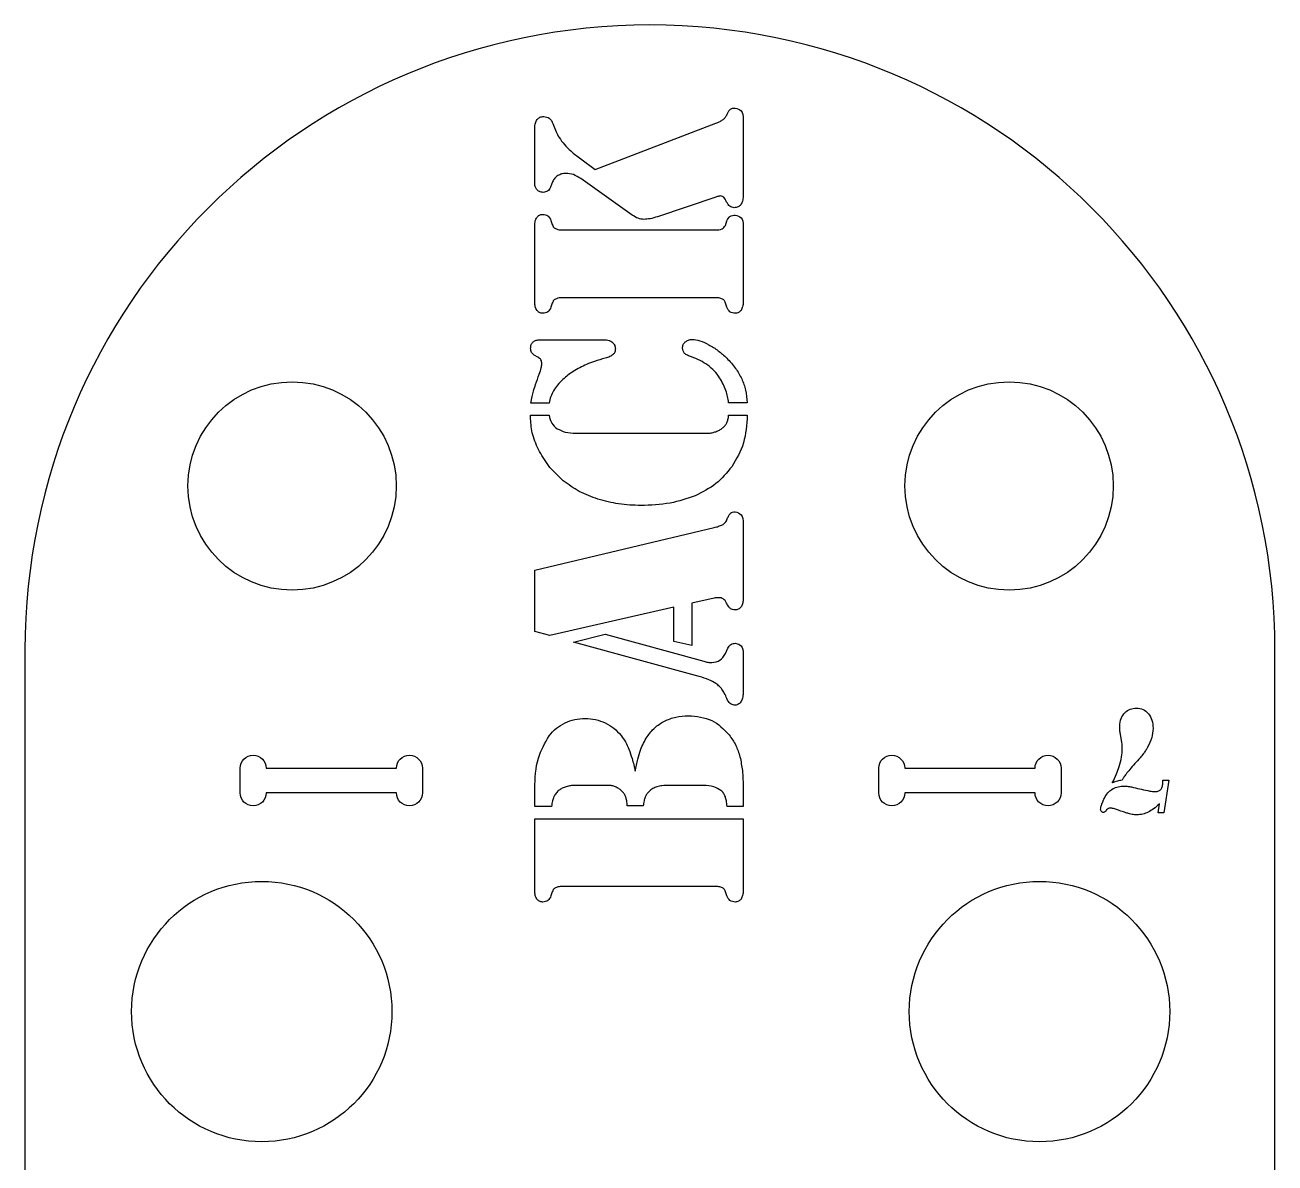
# Model space of a CAD drawing. Header units: inches. Extents: x -96 to 0, y -48 to 0.
# Drawn here: x -29.08 to -23.08, y -19.43 to -13.97 of the extents above; entities that cross this region are included whole.
import ezdxf

# ---------------------------------------------------------------- set-up
doc = ezdxf.new("R2010")
doc.units = ezdxf.units.IN
doc.layers.get('0').update_dxf_attribs({"linetype": 'CONTINUOUS'})

msp = doc.modelspace()

# ---------------------------------------------------------------- linework, layer by layer
for p, q in [((-26.5418, -14.4403), (-26.5264, -14.4791)), ((-26.3389, -14.66), (-25.7601, -14.4388)), ((-25.629, -14.4205), (-25.629, -14.789)), ((-26.629, -14.7216), (-26.629, -14.4608)), ((-26.4085, -14.6095), (-26.3389, -14.66)), ((-26.5433, -14.7194), (-26.5543, -14.7457)), ((-26.1616, -14.8791), (-26.4085, -14.704)), ((-25.7601, -14.7934), (-26.04, -14.8871)), ((-26.629, -15.2959), (-26.629, -14.9311)), ((-25.714, -14.9296), (-25.7067, -14.9069)), ((-25.629, -14.9311), (-25.629, -15.2959)), ((-26.4957, -14.9509), (-25.7623, -14.9509)), ((-25.7623, -15.2761), (-26.4957, -15.2761)), ((-26.6026, -15.4776), (-26.2979, -15.4776)), ((-26.6136, -15.5611), (-26.6312, -15.5516)), ((-26.5594, -15.7824), (-26.648, -15.7824)), ((-25.6092, -15.7802), (-25.6986, -15.7802)), ((-26.6495, -15.8571), (-26.6488, -15.8403)), ((-26.6488, -15.8403), (-26.5601, -15.8403)), ((-25.6986, -15.8403), (-25.6092, -15.8403)), ((-26.4319, -15.926), (-25.7953, -15.926)), ((-26.629, -16.5831), (-25.7682, -16.3794)), ((-25.629, -16.3604), (-25.629, -16.726)), ((-26.629, -16.8783), (-26.629, -16.5831)), ((-25.7682, -16.7179), (-25.8744, -16.7413)), ((-25.9616, -16.7619), (-26.5572, -16.8967)), ((-25.9616, -16.926), (-25.9616, -16.7619)), ((-25.8744, -16.7413), (-25.8744, -16.9457)), ((-26.5572, -16.8967), (-26.629, -16.8783)), ((-26.4429, -16.9289), (-26.2913, -16.8915)), ((-26.2913, -16.8915), (-25.818, -17.0212)), ((-25.8393, -17.0945), (-26.4429, -16.9289)), ((-25.8744, -16.9457), (-25.9616, -16.926)), ((-25.714, -16.9838), (-25.7023, -16.9582)), ((-25.629, -16.9875), (-25.629, -17.1736)), ((-23.8111, -17.4108), (-23.8181, -17.3702)), ((-26.629, -17.7172), (-26.629, -17.6329)), ((-26.27, -17.6168), (-26.4371, -17.6168)), ((-25.8195, -17.6168), (-25.9858, -17.6168)), ((-25.629, -17.63), (-25.629, -17.7172)), ((-23.6144, -17.5999), (-23.6144, -17.5918)), ((-23.6144, -17.5918), (-23.5862, -17.5918)), ((-23.5862, -17.5918), (-23.6093, -17.7478)), ((-26.5484, -17.7172), (-26.629, -17.7172)), ((-26.1088, -17.715), (-26.185, -17.715)), ((-25.629, -17.7172), (-25.7059, -17.7172)), ((-23.884, -17.7347), (-23.8881, -17.7398)), ((-23.6364, -17.7478), (-23.6309, -17.7054)), ((-23.6093, -17.7478), (-23.6364, -17.7478)), ((-26.629, -18.1216), (-26.629, -17.7765)), ((-26.629, -17.7765), (-25.629, -17.7765)), ((-25.629, -17.7765), (-25.629, -18.1216)), ((-25.7623, -18.1018), (-26.4957, -18.1018))]:
    msp.add_line(p, q)
for points in [[(-26.8093, -23.0224), (-26.6912, -23.0224, -1), (-26.6912, -23.1474), (-26.6912, -33.9034, 0.104136), (-25.455, -33.9021), (-25.455, -23.1474, -1), (-25.455, -23.0224), (-25.3369, -23.0224, -1), (-25.3369, -23.1474), (-25.3369, -33.8746, 0.343044), (-23.076, -30.9671), (-23.076, -16.9671, 1), (-29.076, -16.9671), (-29.076, -30.9671, 0.343602), (-26.8093, -33.8761), (-26.8093, -23.1474, -1)], [(-27.1682, -17.5342), (-27.1682, -17.6523, -1), (-27.2932, -17.6523), (-27.9182, -17.6523, -1), (-28.0432, -17.6523), (-28.0432, -17.5342, -1), (-27.9182, -17.5342), (-27.2932, -17.5342, -1)], [(-24.1029, -17.5342), (-24.1029, -17.6523, -1), (-24.2279, -17.6523), (-24.8529, -17.6523, -1), (-24.9779, -17.6523), (-24.9779, -17.5342, -1), (-24.8529, -17.5342), (-24.2279, -17.5342, -1)]]:
    msp.add_lwpolyline(points, format="xyb", close=True)
for centre, radius in [((-27.7939, -16.1796), 0.5), ((-24.3522, -16.1796), 0.5), ((-27.9397, -18.7023), 0.625), ((-24.2064, -18.7023), 0.625)]:
    msp.add_circle(centre, radius)
for points, knots in [([(-25.7246, -14.4205), (-25.7208, -14.417), (-25.713, -14.4099), (-25.7083, -14.4004), (-25.7059, -14.3956)], [0, 0, 0, 0, 0.03898339, 0.0797198, 0.0797198, 0.0797198, 0.0797198]), ([(-25.7059, -14.3956), (-25.7039, -14.3913), (-25.7007, -14.3844), (-25.6965, -14.3781), (-25.6949, -14.3758)], [0, 0, 0, 0, 0.03599293, 0.05754323, 0.05754323, 0.05754323, 0.05754323]), ([(-25.6949, -14.3758), (-25.6911, -14.3728), (-25.6832, -14.3665), (-25.6731, -14.3659), (-25.6678, -14.3655)], [0, 0, 0, 0, 0.03600106, 0.07515826, 0.07515826, 0.07515826, 0.07515826]), ([(-25.6678, -14.3655), (-25.6566, -14.3688), (-25.6305, -14.3765), (-25.6295, -14.4045), (-25.629, -14.4205)], [0, 0, 0, 0, 0.0817829, 0.1893181, 0.1893181, 0.1893181, 0.1893181]), ([(-26.629, -14.4608), (-26.6287, -14.453), (-26.6282, -14.4387), (-26.6209, -14.4264), (-26.6176, -14.4208)], [0, 0, 0, 0, 0.0583647, 0.106943, 0.106943, 0.106943, 0.106943]), ([(-26.6176, -14.4208), (-26.6134, -14.4167), (-26.6045, -14.408), (-26.5922, -14.4071), (-26.5858, -14.4066)], [0, 0, 0, 0, 0.04406597, 0.09123408, 0.09123408, 0.09123408, 0.09123408]), ([(-26.5858, -14.4066), (-26.5761, -14.4082), (-26.5558, -14.4118), (-26.5466, -14.4304), (-26.5418, -14.4403)], [0, 0, 0, 0, 0.0703239, 0.1485274, 0.1485274, 0.1485274, 0.1485274]), ([(-25.7601, -14.4388), (-25.7531, -14.4361), (-25.7406, -14.4312), (-25.7295, -14.4238), (-25.7246, -14.4205)], [0, 0, 0, 0, 0.057084, 0.1018095, 0.1018095, 0.1018095, 0.1018095]), ([(-26.5264, -14.4791), (-26.522, -14.4884), (-26.5114, -14.5106), (-26.4958, -14.5296), (-26.4869, -14.5406)], [0, 0, 0, 0, 0.0786509, 0.1863925, 0.1863925, 0.1863925, 0.1863925]), ([(-26.4869, -14.5406), (-26.4767, -14.5512), (-26.4525, -14.5764), (-26.4246, -14.5974), (-26.4085, -14.6095)], [0, 0, 0, 0, 0.1121715, 0.2653954, 0.2653954, 0.2653954, 0.2653954]), ([(-26.5184, -14.6901), (-26.5238, -14.694), (-26.5345, -14.7017), (-26.5404, -14.7135), (-26.5433, -14.7194)], [0, 0, 0, 0, 0.05015556, 0.09898188, 0.09898188, 0.09898188, 0.09898188]), ([(-26.4803, -14.6791), (-26.487, -14.6795), (-26.5005, -14.6805), (-26.5124, -14.6869), (-26.5184, -14.6901)], [0, 0, 0, 0, 0.050724, 0.1017374, 0.1017374, 0.1017374, 0.1017374]), ([(-26.4085, -14.704), (-26.4199, -14.6967), (-26.4418, -14.6827), (-26.4678, -14.6803), (-26.4803, -14.6791)], [0, 0, 0, 0, 0.1011401, 0.1955154, 0.1955154, 0.1955154, 0.1955154]), ([(-26.6209, -14.7553), (-26.6233, -14.7508), (-26.6288, -14.7404), (-26.6289, -14.7284), (-26.629, -14.7216)], [0, 0, 0, 0, 0.03769271, 0.0891202, 0.0891202, 0.0891202, 0.0891202]), ([(-26.5887, -14.7707), (-26.595, -14.77), (-26.6076, -14.7687), (-26.6165, -14.7598), (-26.6209, -14.7553)], [0, 0, 0, 0, 0.04662469, 0.09326768, 0.09326768, 0.09326768, 0.09326768]), ([(-26.5543, -14.7457), (-26.5581, -14.753), (-26.5656, -14.767), (-26.5812, -14.7695), (-26.5887, -14.7707)], [0, 0, 0, 0, 0.0588968, 0.1137927, 0.1137927, 0.1137927, 0.1137927]), ([(-25.7367, -14.7875), (-25.7395, -14.7879), (-25.7475, -14.7892), (-25.7552, -14.7917), (-25.7601, -14.7934)], [0, 0, 0, 0, 0.0217204, 0.06146739, 0.06146739, 0.06146739, 0.06146739]), ([(-25.7217, -14.7941), (-25.7237, -14.7924), (-25.7281, -14.7887), (-25.7337, -14.7879), (-25.7367, -14.7875)], [0, 0, 0, 0, 0.02019837, 0.04242716, 0.04242716, 0.04242716, 0.04242716]), ([(-25.7081, -14.8168), (-25.7104, -14.812), (-25.7142, -14.804), (-25.7195, -14.7969), (-25.7217, -14.7941)], [0, 0, 0, 0, 0.0404727, 0.06732306, 0.06732306, 0.06732306, 0.06732306]), ([(-25.6715, -14.8439), (-25.679, -14.8425), (-25.6954, -14.8393), (-25.7037, -14.8247), (-25.7081, -14.8168)], [0, 0, 0, 0, 0.0557563, 0.1210789, 0.1210789, 0.1210789, 0.1210789]), ([(-25.629, -14.789), (-25.6292, -14.7969), (-25.6297, -14.8114), (-25.6368, -14.824), (-25.64, -14.8296)], [0, 0, 0, 0, 0.0597219, 0.1084133, 0.1084133, 0.1084133, 0.1084133]), ([(-26.6191, -14.8904), (-26.6154, -14.8863), (-26.6079, -14.8778), (-26.5966, -14.8767), (-26.5909, -14.8761)], [0, 0, 0, 0, 0.04085416, 0.08301205, 0.08301205, 0.08301205, 0.08301205]), ([(-26.5909, -14.8761), (-26.5817, -14.8774), (-26.5632, -14.88), (-26.5553, -14.8969), (-26.5513, -14.9055)], [0, 0, 0, 0, 0.0659471, 0.1330395, 0.1330395, 0.1330395, 0.1330395]), ([(-26.1059, -14.9003), (-26.115, -14.8991), (-26.1352, -14.8965), (-26.1523, -14.8853), (-26.1616, -14.8791)], [0, 0, 0, 0, 0.0692463, 0.1531545, 0.1531545, 0.1531545, 0.1531545]), ([(-25.7067, -14.9069), (-25.7027, -14.8988), (-25.6947, -14.8823), (-25.6764, -14.8802), (-25.6671, -14.8791)], [0, 0, 0, 0, 0.0642583, 0.1308454, 0.1308454, 0.1308454, 0.1308454]), ([(-25.64, -14.8296), (-25.6442, -14.8338), (-25.6529, -14.8425), (-25.6651, -14.8434), (-25.6715, -14.8439)], [0, 0, 0, 0, 0.04351911, 0.09045907, 0.09045907, 0.09045907, 0.09045907]), ([(-25.6671, -14.8791), (-25.656, -14.8821), (-25.6308, -14.8891), (-25.6296, -14.916), (-25.629, -14.9311)], [0, 0, 0, 0, 0.079734, 0.1817327, 0.1817327, 0.1817327, 0.1817327]), ([(-26.629, -14.9311), (-26.6288, -14.9231), (-26.6284, -14.9088), (-26.622, -14.8961), (-26.6191, -14.8904)], [0, 0, 0, 0, 0.0596444, 0.107474, 0.107474, 0.107474, 0.107474]), ([(-26.5513, -14.9055), (-26.5492, -14.9119), (-26.5461, -14.9213), (-26.5426, -14.9306), (-26.5415, -14.9337)], [0, 0, 0, 0, 0.05134214, 0.07592523, 0.07592523, 0.07592523, 0.07592523]), ([(-26.5415, -14.9337), (-26.5405, -14.9351), (-26.5383, -14.9385), (-26.535, -14.9408), (-26.533, -14.9421)], [0, 0, 0, 0, 0.01297954, 0.03052547, 0.03052547, 0.03052547, 0.03052547]), ([(-26.04, -14.8871), (-26.0518, -14.891), (-26.0733, -14.8979), (-26.0958, -14.8996), (-26.1059, -14.9003)], [0, 0, 0, 0, 0.0945768, 0.1713279, 0.1713279, 0.1713279, 0.1713279]), ([(-25.7623, -14.9509), (-25.7505, -14.9509), (-25.7307, -14.951), (-25.7188, -14.9358), (-25.714, -14.9296)], [0, 0, 0, 0, 0.0838974, 0.140806, 0.140806, 0.140806, 0.140806]), ([(-26.533, -14.9421), (-26.5281, -14.9446), (-26.5164, -14.9506), (-26.5032, -14.9508), (-26.4957, -14.9509)], [0, 0, 0, 0, 0.04208699, 0.09865248, 0.09865248, 0.09865248, 0.09865248]), ([(-26.6191, -15.3366), (-26.622, -15.3309), (-26.6284, -15.3182), (-26.6288, -15.3039), (-26.629, -15.2959)], [0, 0, 0, 0, 0.0478283, 0.1074732, 0.1074732, 0.1074732, 0.1074732]), ([(-26.5415, -15.2934), (-26.5426, -15.2964), (-26.5461, -15.3057), (-26.5492, -15.3152), (-26.5513, -15.3216)], [0, 0, 0, 0, 0.0245831, 0.07592523, 0.07592523, 0.07592523, 0.07592523]), ([(-26.533, -15.2849), (-26.535, -15.2863), (-26.5383, -15.2885), (-26.5405, -15.2919), (-26.5415, -15.2934)], [0, 0, 0, 0, 0.01754534, 0.03052526, 0.03052526, 0.03052526, 0.03052526]), ([(-26.4957, -15.2761), (-26.5032, -15.2762), (-26.5164, -15.2764), (-26.5281, -15.2824), (-26.533, -15.2849)], [0, 0, 0, 0, 0.05656544, 0.09865281, 0.09865281, 0.09865281, 0.09865281]), ([(-25.725, -15.2849), (-25.7299, -15.2824), (-25.7416, -15.2764), (-25.7548, -15.2762), (-25.7623, -15.2761)], [0, 0, 0, 0, 0.04208704, 0.09865284, 0.09865284, 0.09865284, 0.09865284]), ([(-25.7165, -15.2934), (-25.7175, -15.2919), (-25.7197, -15.2885), (-25.723, -15.2863), (-25.725, -15.2849)], [0, 0, 0, 0, 0.01297992, 0.03052526, 0.03052526, 0.03052526, 0.03052526]), ([(-25.7067, -15.3216), (-25.7088, -15.3152), (-25.7119, -15.3057), (-25.7154, -15.2964), (-25.7165, -15.2934)], [0, 0, 0, 0, 0.05134214, 0.07592523, 0.07592523, 0.07592523, 0.07592523]), ([(-25.629, -15.2959), (-25.6292, -15.3039), (-25.6295, -15.3182), (-25.636, -15.3309), (-25.6389, -15.3366)], [0, 0, 0, 0, 0.0596444, 0.1074731, 0.1074731, 0.1074731, 0.1074731]), ([(-26.5909, -15.3509), (-26.5966, -15.3503), (-26.6079, -15.3492), (-26.6154, -15.3408), (-26.6191, -15.3366)], [0, 0, 0, 0, 0.04215799, 0.08301216, 0.08301216, 0.08301216, 0.08301216]), ([(-26.5513, -15.3216), (-26.5553, -15.3301), (-26.5632, -15.3471), (-26.5817, -15.3496), (-26.5909, -15.3509)], [0, 0, 0, 0, 0.0670924, 0.1330395, 0.1330395, 0.1330395, 0.1330395]), ([(-25.6671, -15.3509), (-25.6763, -15.3496), (-25.6948, -15.3471), (-25.7027, -15.3301), (-25.7067, -15.3216)], [0, 0, 0, 0, 0.065947, 0.1330394, 0.1330394, 0.1330394, 0.1330394]), ([(-25.6389, -15.3366), (-25.6426, -15.3408), (-25.6501, -15.3492), (-25.6614, -15.3503), (-25.6671, -15.3509)], [0, 0, 0, 0, 0.04085448, 0.08301237, 0.08301237, 0.08301237, 0.08301237]), ([(-26.6371, -15.4882), (-26.6324, -15.4851), (-26.622, -15.4783), (-26.6095, -15.4779), (-26.6026, -15.4776)], [0, 0, 0, 0, 0.04195414, 0.09310774, 0.09310774, 0.09310774, 0.09310774]), ([(-26.2979, -15.4776), (-26.2891, -15.4778), (-26.2736, -15.4782), (-26.2609, -15.487), (-26.2554, -15.4908)], [0, 0, 0, 0, 0.0647416, 0.1151727, 0.1151727, 0.1151727, 0.1151727]), ([(-25.9067, -15.4879), (-25.9019, -15.4845), (-25.892, -15.4774), (-25.8799, -15.4766), (-25.8737, -15.4761)], [0, 0, 0, 0, 0.04380048, 0.09045295, 0.09045295, 0.09045295, 0.09045295]), ([(-25.8737, -15.4761), (-25.8614, -15.4776), (-25.8332, -15.481), (-25.808, -15.4941), (-25.7938, -15.5014)], [0, 0, 0, 0, 0.093956, 0.2142637, 0.2142637, 0.2142637, 0.2142637]), ([(-26.6488, -15.5186), (-26.6484, -15.5126), (-26.6478, -15.5011), (-26.6405, -15.4923), (-26.6371, -15.4882)], [0, 0, 0, 0, 0.04504565, 0.08472249, 0.08472249, 0.08472249, 0.08472249]), ([(-26.6312, -15.5516), (-26.6363, -15.5478), (-26.6473, -15.5397), (-26.6483, -15.5259), (-26.6488, -15.5186)], [0, 0, 0, 0, 0.04639197, 0.09922284, 0.09922284, 0.09922284, 0.09922284]), ([(-26.2554, -15.4908), (-26.2515, -15.4953), (-26.244, -15.5039), (-26.2428, -15.5153), (-26.2422, -15.5208)], [0, 0, 0, 0, 0.04375077, 0.08508093, 0.08508093, 0.08508093, 0.08508093]), ([(-26.2422, -15.5208), (-26.2426, -15.5263), (-26.2434, -15.537), (-26.2502, -15.5451), (-26.2535, -15.549)], [0, 0, 0, 0, 0.04088077, 0.07901171, 0.07901171, 0.07901171, 0.07901171]), ([(-25.9198, -15.5172), (-25.9193, -15.5116), (-25.9182, -15.5003), (-25.9105, -15.492), (-25.9067, -15.4879)], [0, 0, 0, 0, 0.04178507, 0.08365347, 0.08365347, 0.08365347, 0.08365347]), ([(-25.9099, -15.5432), (-25.9128, -15.5395), (-25.9188, -15.5319), (-25.9195, -15.5222), (-25.9198, -15.5172)], [0, 0, 0, 0, 0.03464552, 0.07215844, 0.07215844, 0.07215844, 0.07215844]), ([(-25.7938, -15.5014), (-25.7784, -15.5105), (-25.7472, -15.529), (-25.7208, -15.5537), (-25.7074, -15.5663)], [0, 0, 0, 0, 0.135885, 0.2752039, 0.2752039, 0.2752039, 0.2752039]), ([(-26.5946, -15.5934), (-26.5954, -15.5867), (-26.5971, -15.5732), (-26.6081, -15.5652), (-26.6136, -15.5611)], [0, 0, 0, 0, 0.04896784, 0.0989851, 0.0989851, 0.0989851, 0.0989851]), ([(-26.6078, -15.6432), (-26.604, -15.6329), (-26.5981, -15.6167), (-26.5955, -15.5996), (-26.5946, -15.5934)], [0, 0, 0, 0, 0.0829779, 0.131162, 0.131162, 0.131162, 0.131162]), ([(-26.3814, -15.5963), (-26.4029, -15.6067), (-26.4434, -15.6261), (-26.478, -15.6547), (-26.4942, -15.6681)], [0, 0, 0, 0, 0.1814834, 0.3407753, 0.3407753, 0.3407753, 0.3407753]), ([(-26.2905, -15.5663), (-26.3079, -15.571), (-26.3387, -15.5793), (-26.3684, -15.5911), (-26.3814, -15.5963)], [0, 0, 0, 0, 0.136751, 0.2431968, 0.2431968, 0.2431968, 0.2431968]), ([(-26.2535, -15.549), (-26.2584, -15.5525), (-26.2696, -15.5606), (-26.2829, -15.5642), (-26.2905, -15.5663)], [0, 0, 0, 0, 0.0450991, 0.1043873, 0.1043873, 0.1043873, 0.1043873]), ([(-25.8766, -15.5604), (-25.8835, -15.5582), (-25.8956, -15.5542), (-25.9056, -15.5465), (-25.9099, -15.5432)], [0, 0, 0, 0, 0.05481177, 0.0959145, 0.0959145, 0.0959145, 0.0959145]), ([(-25.7986, -15.6), (-25.8107, -15.5917), (-25.8351, -15.5752), (-25.8628, -15.5653), (-25.8766, -15.5604)], [0, 0, 0, 0, 0.1113456, 0.2230002, 0.2230002, 0.2230002, 0.2230002]), ([(-25.7418, -15.66), (-25.7496, -15.649), (-25.7657, -15.6263), (-25.7874, -15.6089), (-25.7986, -15.6)], [0, 0, 0, 0, 0.1025938, 0.2108631, 0.2108631, 0.2108631, 0.2108631]), ([(-25.7074, -15.5663), (-25.6925, -15.582), (-25.6643, -15.612), (-25.6448, -15.6483), (-25.6356, -15.6655)], [0, 0, 0, 0, 0.1641152, 0.312393, 0.312393, 0.312393, 0.312393]), ([(-26.6356, -15.7241), (-26.6322, -15.7136), (-26.6235, -15.6865), (-26.6137, -15.6597), (-26.6078, -15.6432)], [0, 0, 0, 0, 0.083928, 0.2174547, 0.2174547, 0.2174547, 0.2174547]), ([(-26.4942, -15.6681), (-26.5032, -15.6768), (-26.5202, -15.6933), (-26.5332, -15.713), (-26.5393, -15.7223)], [0, 0, 0, 0, 0.0952543, 0.1795372, 0.1795372, 0.1795372, 0.1795372]), ([(-25.6986, -15.7802), (-25.7019, -15.7603), (-25.7089, -15.7176), (-25.7304, -15.6801), (-25.7418, -15.66)], [0, 0, 0, 0, 0.1524849, 0.3266225, 0.3266225, 0.3266225, 0.3266225]), ([(-25.6356, -15.6655), (-25.6286, -15.6834), (-25.6142, -15.7203), (-25.6109, -15.7598), (-25.6092, -15.7802)], [0, 0, 0, 0, 0.1451251, 0.300231, 0.300231, 0.300231, 0.300231]), ([(-26.648, -15.7824), (-26.6462, -15.7715), (-26.6429, -15.7519), (-26.6378, -15.7327), (-26.6356, -15.7241)], [0, 0, 0, 0, 0.0839884, 0.1513464, 0.1513464, 0.1513464, 0.1513464]), ([(-26.5393, -15.7223), (-26.544, -15.7317), (-26.5538, -15.7507), (-26.5575, -15.7717), (-26.5594, -15.7824)], [0, 0, 0, 0, 0.079638, 0.1617356, 0.1617356, 0.1617356, 0.1617356]), ([(-26.6063, -16.0142), (-26.6189, -15.988), (-26.6428, -15.9382), (-26.6474, -15.8832), (-26.6495, -15.8571)], [0, 0, 0, 0, 0.219551, 0.4170843, 0.4170843, 0.4170843, 0.4170843]), ([(-26.5601, -15.8403), (-26.5571, -15.8536), (-26.5513, -15.8792), (-26.5315, -15.8965), (-26.522, -15.9047)], [0, 0, 0, 0, 0.101213, 0.1946708, 0.1946708, 0.1946708, 0.1946708]), ([(-25.7279, -15.9011), (-25.7234, -15.8973), (-25.7151, -15.8901), (-25.7096, -15.8806), (-25.707, -15.8761)], [0, 0, 0, 0, 0.04425121, 0.08308995, 0.08308995, 0.08308995, 0.08308995]), ([(-25.707, -15.8761), (-25.7051, -15.871), (-25.7007, -15.8594), (-25.6994, -15.8471), (-25.6986, -15.8403)], [0, 0, 0, 0, 0.0417057, 0.09398069, 0.09398069, 0.09398069, 0.09398069]), ([(-25.6092, -15.8403), (-25.6119, -15.8856), (-25.6173, -15.9737), (-25.6616, -16.05), (-25.6832, -16.0871)], [0, 0, 0, 0, 0.3405283, 0.6628081, 0.6628081, 0.6628081, 0.6628081]), ([(-26.522, -15.9047), (-26.5095, -15.9109), (-26.4812, -15.9248), (-26.4496, -15.9256), (-26.4319, -15.926)], [0, 0, 0, 0, 0.1053144, 0.237656, 0.237656, 0.237656, 0.237656]), ([(-25.7953, -15.926), (-25.7895, -15.9256), (-25.7773, -15.9249), (-25.7658, -15.921), (-25.7598, -15.919)], [0, 0, 0, 0, 0.0441831, 0.09233206, 0.09233206, 0.09233206, 0.09233206]), ([(-25.7598, -15.919), (-25.7539, -15.9166), (-25.7425, -15.9119), (-25.7326, -15.9046), (-25.7279, -15.9011)], [0, 0, 0, 0, 0.04839557, 0.09323474, 0.09323474, 0.09323474, 0.09323474]), ([(-26.492, -16.1545), (-26.5145, -16.134), (-26.5596, -16.093), (-26.5907, -16.0405), (-26.6063, -16.0142)], [0, 0, 0, 0, 0.2307567, 0.4619046, 0.4619046, 0.4619046, 0.4619046]), ([(-25.6832, -16.0871), (-25.7071, -16.1161), (-25.7556, -16.175), (-25.824, -16.2091), (-25.8587, -16.2263)], [0, 0, 0, 0, 0.2828452, 0.5745767, 0.5745767, 0.5745767, 0.5745767]), ([(-26.3261, -16.2428), (-26.3566, -16.2318), (-26.4161, -16.2103), (-26.4671, -16.1728), (-26.492, -16.1545)], [0, 0, 0, 0, 0.2457518, 0.4796073, 0.4796073, 0.4796073, 0.4796073]), ([(-26.1198, -16.2732), (-26.1557, -16.2721), (-26.2256, -16.2699), (-26.2931, -16.2517), (-26.3261, -16.2428)], [0, 0, 0, 0, 0.2721307, 0.5310631, 0.5310631, 0.5310631, 0.5310631]), ([(-25.8587, -16.2263), (-25.8984, -16.24), (-25.983, -16.269), (-26.0725, -16.2718), (-26.1198, -16.2732)], [0, 0, 0, 0, 0.3186445, 0.6773893, 0.6773893, 0.6773893, 0.6773893]), ([(-25.7052, -16.337), (-25.7028, -16.3314), (-25.6987, -16.3218), (-25.6919, -16.3139), (-25.6891, -16.3106)], [0, 0, 0, 0, 0.04576954, 0.07890049, 0.07890049, 0.07890049, 0.07890049]), ([(-25.6891, -16.3106), (-25.686, -16.3084), (-25.6794, -16.3039), (-25.6714, -16.3035), (-25.6671, -16.3033)], [0, 0, 0, 0, 0.02792756, 0.05990141, 0.05990141, 0.05990141, 0.05990141]), ([(-25.6671, -16.3033), (-25.656, -16.3068), (-25.6298, -16.3153), (-25.6293, -16.3439), (-25.629, -16.3604)], [0, 0, 0, 0, 0.0811373, 0.1926498, 0.1926498, 0.1926498, 0.1926498]), ([(-25.7682, -16.3794), (-25.761, -16.3775), (-25.7473, -16.3738), (-25.7342, -16.3687), (-25.7279, -16.3663)], [0, 0, 0, 0, 0.0566801, 0.1077528, 0.1077528, 0.1077528, 0.1077528]), ([(-25.7279, -16.3663), (-25.7233, -16.363), (-25.7129, -16.3556), (-25.708, -16.3437), (-25.7052, -16.337)], [0, 0, 0, 0, 0.04193256, 0.09584167, 0.09584167, 0.09584167, 0.09584167]), ([(-25.7462, -16.7157), (-25.7501, -16.7158), (-25.7575, -16.7159), (-25.7648, -16.7173), (-25.7682, -16.7179)], [0, 0, 0, 0, 0.02980545, 0.05619104, 0.05619104, 0.05619104, 0.05619104]), ([(-25.7242, -16.7216), (-25.7275, -16.7199), (-25.7343, -16.7162), (-25.7421, -16.7159), (-25.7462, -16.7157)], [0, 0, 0, 0, 0.02749021, 0.05841847, 0.05841847, 0.05841847, 0.05841847]), ([(-25.7081, -16.7421), (-25.7104, -16.7377), (-25.7145, -16.7299), (-25.7213, -16.7241), (-25.7242, -16.7216)], [0, 0, 0, 0, 0.03718131, 0.06679375, 0.06679375, 0.06679375, 0.06679375]), ([(-25.629, -16.726), (-25.6293, -16.7327), (-25.6299, -16.7454), (-25.6365, -16.7561), (-25.6396, -16.7611)], [0, 0, 0, 0, 0.05069273, 0.09469844, 0.09469844, 0.09469844, 0.09469844]), ([(-25.6898, -16.7685), (-25.6927, -16.7654), (-25.7, -16.7575), (-25.705, -16.7479), (-25.7081, -16.7421)], [0, 0, 0, 0, 0.03199083, 0.08185428, 0.08185428, 0.08185428, 0.08185428]), ([(-25.6678, -16.7743), (-25.6722, -16.7742), (-25.68, -16.774), (-25.6868, -16.7702), (-25.6898, -16.7685)], [0, 0, 0, 0, 0.03277591, 0.05857674, 0.05857674, 0.05857674, 0.05857674]), ([(-25.6396, -16.7611), (-25.6435, -16.765), (-25.6513, -16.7728), (-25.6623, -16.7738), (-25.6678, -16.7743)], [0, 0, 0, 0, 0.04021298, 0.08131506, 0.08131506, 0.08131506, 0.08131506]), ([(-25.7023, -16.9582), (-25.698, -16.9511), (-25.6897, -16.9372), (-25.6736, -16.9351), (-25.6656, -16.934)], [0, 0, 0, 0, 0.0592123, 0.117109, 0.117109, 0.117109, 0.117109]), ([(-25.6656, -16.934), (-25.655, -16.9373), (-25.6301, -16.945), (-25.6294, -16.972), (-25.629, -16.9875)], [0, 0, 0, 0, 0.0776049, 0.1821056, 0.1821056, 0.1821056, 0.1821056]), ([(-25.818, -17.0212), (-25.8115, -17.0229), (-25.7989, -17.0262), (-25.786, -17.0268), (-25.7799, -17.0271)], [0, 0, 0, 0, 0.05146731, 0.09813616, 0.09813616, 0.09813616, 0.09813616]), ([(-25.7799, -17.0271), (-25.7656, -17.0252), (-25.7367, -17.0214), (-25.7216, -16.9964), (-25.714, -16.9838)], [0, 0, 0, 0, 0.1041648, 0.2103131, 0.2103131, 0.2103131, 0.2103131]), ([(-25.7594, -17.1282), (-25.7709, -17.1215), (-25.796, -17.1068), (-25.824, -17.0988), (-25.8393, -17.0945)], [0, 0, 0, 0, 0.1007297, 0.2209184, 0.2209184, 0.2209184, 0.2209184]), ([(-25.7305, -17.1556), (-25.7345, -17.1508), (-25.7431, -17.1405), (-25.7537, -17.1324), (-25.7594, -17.1282)], [0, 0, 0, 0, 0.0477698, 0.1016459, 0.1016459, 0.1016459, 0.1016459]), ([(-25.7067, -17.2), (-25.7106, -17.1911), (-25.7174, -17.1757), (-25.7266, -17.1616), (-25.7305, -17.1556)], [0, 0, 0, 0, 0.0735526, 0.1279682, 0.1279682, 0.1279682, 0.1279682]), ([(-25.6715, -17.2322), (-25.6785, -17.2302), (-25.6952, -17.2254), (-25.7025, -17.2093), (-25.7067, -17.2)], [0, 0, 0, 0, 0.0533909, 0.1266804, 0.1266804, 0.1266804, 0.1266804]), ([(-25.6404, -17.2164), (-25.6445, -17.221), (-25.6529, -17.2303), (-25.6653, -17.2316), (-25.6715, -17.2322)], [0, 0, 0, 0, 0.04549112, 0.09148391, 0.09148391, 0.09148391, 0.09148391]), ([(-25.629, -17.1736), (-25.6293, -17.1819), (-25.6298, -17.1971), (-25.637, -17.2104), (-25.6404, -17.2164)], [0, 0, 0, 0, 0.0620596, 0.1139968, 0.1139968, 0.1139968, 0.1139968]), ([(-23.8214, -17.3321), (-23.8206, -17.3192), (-23.819, -17.2946), (-23.8032, -17.2758), (-23.7958, -17.2669)], [0, 0, 0, 0, 0.0958293, 0.1821539, 0.1821539, 0.1821539, 0.1821539]), ([(-23.7958, -17.2669), (-23.7877, -17.2606), (-23.7717, -17.2481), (-23.7515, -17.2462), (-23.7415, -17.2453)], [0, 0, 0, 0, 0.0762651, 0.1510371, 0.1510371, 0.1510371, 0.1510371]), ([(-23.7415, -17.2453), (-23.7303, -17.2464), (-23.7079, -17.2488), (-23.6919, -17.2647), (-23.6838, -17.2728)], [0, 0, 0, 0, 0.0831447, 0.1667857, 0.1667857, 0.1667857, 0.1667857]), ([(-23.6838, -17.2728), (-23.6773, -17.2828), (-23.6635, -17.3041), (-23.6621, -17.3294), (-23.6613, -17.3427)], [0, 0, 0, 0, 0.0901823, 0.1896069, 0.1896069, 0.1896069, 0.1896069]), ([(-26.5601, -17.378), (-26.5491, -17.3654), (-26.5274, -17.3404), (-26.4983, -17.3244), (-26.4839, -17.3164)], [0, 0, 0, 0, 0.1263226, 0.2504887, 0.2504887, 0.2504887, 0.2504887]), ([(-26.4839, -17.3164), (-26.4686, -17.3102), (-26.4376, -17.2977), (-26.4042, -17.296), (-26.3872, -17.2952)], [0, 0, 0, 0, 0.1249003, 0.2530774, 0.2530774, 0.2530774, 0.2530774]), ([(-26.3872, -17.2952), (-26.3704, -17.2961), (-26.337, -17.2978), (-26.306, -17.3105), (-26.2905, -17.3168)], [0, 0, 0, 0, 0.1272768, 0.2532839, 0.2532839, 0.2532839, 0.2532839]), ([(-26.2905, -17.3168), (-26.2761, -17.3247), (-26.2473, -17.3403), (-26.2258, -17.365), (-26.2151, -17.3772)], [0, 0, 0, 0, 0.1244369, 0.2473042, 0.2473042, 0.2473042, 0.2473042]), ([(-26.0898, -17.3831), (-26.0785, -17.3677), (-26.0559, -17.337), (-26.023, -17.3177), (-26.0067, -17.308)], [0, 0, 0, 0, 0.1439362, 0.2872248, 0.2872248, 0.2872248, 0.2872248]), ([(-26.0067, -17.308), (-25.9887, -17.3004), (-25.9518, -17.2849), (-25.9118, -17.283), (-25.8913, -17.282)], [0, 0, 0, 0, 0.1474362, 0.3025323, 0.3025323, 0.3025323, 0.3025323]), ([(-25.8913, -17.282), (-25.8521, -17.2855), (-25.7754, -17.2923), (-25.7218, -17.3474), (-25.6957, -17.3743)], [0, 0, 0, 0, 0.2893077, 0.5659228, 0.5659228, 0.5659228, 0.5659228]), ([(-23.8181, -17.3702), (-23.8191, -17.3638), (-23.821, -17.3512), (-23.8213, -17.3384), (-23.8214, -17.3321)], [0, 0, 0, 0, 0.04924832, 0.09720972, 0.09720972, 0.09720972, 0.09720972]), ([(-26.629, -17.6329), (-26.6276, -17.5826), (-26.625, -17.4917), (-26.5802, -17.4131), (-26.5601, -17.378)], [0, 0, 0, 0, 0.3765695, 0.6799393, 0.6799393, 0.6799393, 0.6799393]), ([(-26.2151, -17.3772), (-26.2076, -17.3873), (-26.1923, -17.4077), (-26.1821, -17.4312), (-26.177, -17.4432)], [0, 0, 0, 0, 0.0949739, 0.1940171, 0.1940171, 0.1940171, 0.1940171]), ([(-26.1213, -17.4472), (-26.117, -17.4358), (-26.1085, -17.4134), (-26.0959, -17.3931), (-26.0898, -17.3831)], [0, 0, 0, 0, 0.0930045, 0.1817779, 0.1817779, 0.1817779, 0.1817779]), ([(-25.6957, -17.3743), (-25.6844, -17.3906), (-25.6618, -17.423), (-25.6499, -17.4607), (-25.644, -17.4794)], [0, 0, 0, 0, 0.1499309, 0.2990367, 0.2990367, 0.2990367, 0.2990367]), ([(-23.6613, -17.3427), (-23.6626, -17.3579), (-23.6653, -17.3898), (-23.6797, -17.4185), (-23.6873, -17.4336)], [0, 0, 0, 0, 0.1147041, 0.2419743, 0.2419743, 0.2419743, 0.2419743]), ([(-26.177, -17.4432), (-26.1718, -17.4581), (-26.1598, -17.4927), (-26.1516, -17.5284), (-26.1469, -17.5487)], [0, 0, 0, 0, 0.1204836, 0.2787813, 0.2787813, 0.2787813, 0.2787813]), ([(-26.1469, -17.5487), (-26.143, -17.5291), (-26.136, -17.4949), (-26.1257, -17.4615), (-26.1213, -17.4472)], [0, 0, 0, 0, 0.1518035, 0.2659639, 0.2659639, 0.2659639, 0.2659639]), ([(-23.8236, -17.5262), (-23.8193, -17.511), (-23.8114, -17.4825), (-23.8097, -17.4531), (-23.8089, -17.4394)], [0, 0, 0, 0, 0.1202816, 0.2242062, 0.2242062, 0.2242062, 0.2242062]), ([(-23.8089, -17.4394), (-23.809, -17.4345), (-23.8092, -17.425), (-23.8105, -17.4155), (-23.8111, -17.4108)], [0, 0, 0, 0, 0.03724223, 0.0728446, 0.0728446, 0.0728446, 0.0728446]), ([(-23.6873, -17.4336), (-23.6903, -17.4387), (-23.6964, -17.4494), (-23.7038, -17.4592), (-23.7077, -17.4643)], [0, 0, 0, 0, 0.04501662, 0.09375541, 0.09375541, 0.09375541, 0.09375541]), ([(-25.644, -17.4794), (-25.6396, -17.5015), (-25.6298, -17.5512), (-25.6293, -17.6018), (-25.629, -17.63)], [0, 0, 0, 0, 0.1710452, 0.3850179, 0.3850179, 0.3850179, 0.3850179]), ([(-23.7481, -17.5119), (-23.7567, -17.5215), (-23.7712, -17.538), (-23.7851, -17.555), (-23.7908, -17.5621)], [0, 0, 0, 0, 0.0978421, 0.1673392, 0.1673392, 0.1673392, 0.1673392]), ([(-23.7077, -17.4643), (-23.713, -17.471), (-23.7262, -17.4871), (-23.74, -17.5027), (-23.7481, -17.5119)], [0, 0, 0, 0, 0.0650293, 0.158758, 0.158758, 0.158758, 0.158758]), ([(-23.8569, -17.6046), (-23.8498, -17.5905), (-23.837, -17.5651), (-23.8277, -17.5382), (-23.8236, -17.5262)], [0, 0, 0, 0, 0.1203841, 0.2165675, 0.2165675, 0.2165675, 0.2165675]), ([(-23.7908, -17.5621), (-23.7948, -17.5674), (-23.802, -17.5768), (-23.8076, -17.5872), (-23.81, -17.5918)], [0, 0, 0, 0, 0.05009032, 0.08993319, 0.08993319, 0.08993319, 0.08993319]), ([(-26.5125, -17.6395), (-26.5177, -17.6442), (-26.5277, -17.6532), (-26.5343, -17.665), (-26.5374, -17.6707)], [0, 0, 0, 0, 0.0527963, 0.1019104, 0.1019104, 0.1019104, 0.1019104]), ([(-26.4784, -17.6234), (-26.485, -17.6255), (-26.4971, -17.6295), (-26.5077, -17.6364), (-26.5125, -17.6395)], [0, 0, 0, 0, 0.05248813, 0.09608871, 0.09608871, 0.09608871, 0.09608871]), ([(-26.4371, -17.6168), (-26.4438, -17.6171), (-26.4579, -17.6178), (-26.4714, -17.6215), (-26.4784, -17.6234)], [0, 0, 0, 0, 0.0515749, 0.1067542, 0.1067542, 0.1067542, 0.1067542]), ([(-26.2378, -17.6256), (-26.2433, -17.6232), (-26.2537, -17.6188), (-26.2648, -17.6174), (-26.27, -17.6168)], [0, 0, 0, 0, 0.04562767, 0.08524361, 0.08524361, 0.08524361, 0.08524361]), ([(-26.2092, -17.6454), (-26.2133, -17.6416), (-26.2218, -17.6336), (-26.2323, -17.6283), (-26.2378, -17.6256)], [0, 0, 0, 0, 0.04223358, 0.08868387, 0.08868387, 0.08868387, 0.08868387]), ([(-26.0429, -17.623), (-26.0497, -17.6256), (-26.0636, -17.631), (-26.0746, -17.641), (-26.0803, -17.6461)], [0, 0, 0, 0, 0.0546512, 0.1124098, 0.1124098, 0.1124098, 0.1124098]), ([(-25.9858, -17.6168), (-25.9967, -17.6169), (-26.016, -17.6171), (-26.0348, -17.6212), (-26.0429, -17.623)], [0, 0, 0, 0, 0.0829002, 0.1463558, 0.1463558, 0.1463558, 0.1463558]), ([(-25.7352, -17.641), (-25.7465, -17.634), (-25.7721, -17.6179), (-25.8024, -17.6172), (-25.8195, -17.6168)], [0, 0, 0, 0, 0.0992548, 0.2262556, 0.2262556, 0.2262556, 0.2262556]), ([(-23.8906, -17.6702), (-23.8855, -17.6622), (-23.8757, -17.647), (-23.8606, -17.637), (-23.8534, -17.6323)], [0, 0, 0, 0, 0.0712922, 0.1362118, 0.1362118, 0.1362118, 0.1362118]), ([(-23.81, -17.5918), (-23.8174, -17.5929), (-23.8335, -17.5954), (-23.8487, -17.6014), (-23.8569, -17.6046)], [0, 0, 0, 0, 0.0563399, 0.1237944, 0.1237944, 0.1237944, 0.1237944]), ([(-23.8534, -17.6323), (-23.8453, -17.6288), (-23.828, -17.6214), (-23.8091, -17.6207), (-23.7991, -17.6204)], [0, 0, 0, 0, 0.0666621, 0.1425187, 0.1425187, 0.1425187, 0.1425187]), ([(-23.7991, -17.6204), (-23.7947, -17.6204), (-23.7865, -17.6205), (-23.7785, -17.6217), (-23.7747, -17.6222)], [0, 0, 0, 0, 0.033166, 0.06210333, 0.06210333, 0.06210333, 0.06210333]), ([(-23.7747, -17.6222), (-23.7681, -17.6236), (-23.7487, -17.6277), (-23.7294, -17.6323), (-23.7166, -17.6354)], [0, 0, 0, 0, 0.0512547, 0.1512314, 0.1512314, 0.1512314, 0.1512314]), ([(-23.7166, -17.6354), (-23.7034, -17.6385), (-23.6814, -17.6438), (-23.6589, -17.6456), (-23.65, -17.6464)], [0, 0, 0, 0, 0.103552, 0.171829, 0.171829, 0.171829, 0.171829]), ([(-23.65, -17.6464), (-23.6444, -17.6461), (-23.634, -17.6455), (-23.6265, -17.6383), (-23.623, -17.635)], [0, 0, 0, 0, 0.04099533, 0.07640056, 0.07640056, 0.07640056, 0.07640056]), ([(-23.623, -17.635), (-23.6205, -17.6303), (-23.6148, -17.6193), (-23.6146, -17.6069), (-23.6144, -17.5999)], [0, 0, 0, 0, 0.04024345, 0.09309465, 0.09309465, 0.09309465, 0.09309465]), ([(-26.5374, -17.6707), (-26.5399, -17.6773), (-26.5456, -17.6924), (-26.5474, -17.7083), (-26.5484, -17.7172)], [0, 0, 0, 0, 0.0542099, 0.1218184, 0.1218184, 0.1218184, 0.1218184]), ([(-26.1924, -17.6729), (-26.1944, -17.6679), (-26.1985, -17.6578), (-26.2056, -17.6496), (-26.2092, -17.6454)], [0, 0, 0, 0, 0.04037147, 0.08233578, 0.08233578, 0.08233578, 0.08233578]), ([(-26.185, -17.715), (-26.1858, -17.7069), (-26.187, -17.6926), (-26.1907, -17.6788), (-26.1924, -17.6729)], [0, 0, 0, 0, 0.0616251, 0.108788, 0.108788, 0.108788, 0.108788]), ([(-26.0993, -17.6732), (-26.1012, -17.6791), (-26.1057, -17.6927), (-26.1077, -17.7069), (-26.1088, -17.715)], [0, 0, 0, 0, 0.0470981, 0.1089716, 0.1089716, 0.1089716, 0.1089716]), ([(-26.0803, -17.6461), (-26.0843, -17.6503), (-26.0922, -17.6583), (-26.097, -17.6684), (-26.0993, -17.6732)], [0, 0, 0, 0, 0.04385016, 0.08465291, 0.08465291, 0.08465291, 0.08465291]), ([(-25.7143, -17.671), (-25.7168, -17.6655), (-25.7219, -17.6542), (-25.7307, -17.6455), (-25.7352, -17.641)], [0, 0, 0, 0, 0.04567348, 0.09361688, 0.09361688, 0.09361688, 0.09361688]), ([(-25.7059, -17.7172), (-25.7067, -17.7084), (-25.708, -17.6927), (-25.7124, -17.6776), (-25.7143, -17.671)], [0, 0, 0, 0, 0.0670201, 0.1194317, 0.1194317, 0.1194317, 0.1194317]), ([(-23.9064, -17.7041), (-23.9041, -17.6982), (-23.8996, -17.6865), (-23.8936, -17.6756), (-23.8906, -17.6702)], [0, 0, 0, 0, 0.04818442, 0.09500095, 0.09500095, 0.09500095, 0.09500095]), ([(-23.913, -17.7325), (-23.9126, -17.7284), (-23.9116, -17.7186), (-23.9083, -17.7094), (-23.9064, -17.7041)], [0, 0, 0, 0, 0.03133322, 0.07426569, 0.07426569, 0.07426569, 0.07426569]), ([(-23.9089, -17.7422), (-23.9101, -17.7407), (-23.9124, -17.7379), (-23.9128, -17.7342), (-23.913, -17.7325)], [0, 0, 0, 0, 0.01383783, 0.02722653, 0.02722653, 0.02722653, 0.02722653]), ([(-23.8998, -17.7464), (-23.9015, -17.7462), (-23.905, -17.7458), (-23.9076, -17.7434), (-23.9089, -17.7422)], [0, 0, 0, 0, 0.01261471, 0.02617603, 0.02617603, 0.02617603, 0.02617603]), ([(-23.8881, -17.7398), (-23.8899, -17.7417), (-23.8931, -17.7451), (-23.8977, -17.746), (-23.8998, -17.7464)], [0, 0, 0, 0, 0.01947743, 0.03494144, 0.03494144, 0.03494144, 0.03494144]), ([(-23.8672, -17.7255), (-23.8701, -17.7259), (-23.8768, -17.727), (-23.8814, -17.7319), (-23.884, -17.7347)], [0, 0, 0, 0, 0.02205785, 0.04996318, 0.04996318, 0.04996318, 0.04996318]), ([(-23.8317, -17.7347), (-23.8382, -17.7322), (-23.8497, -17.7279), (-23.8619, -17.7262), (-23.8672, -17.7255)], [0, 0, 0, 0, 0.05310738, 0.09345003, 0.09345003, 0.09345003, 0.09345003]), ([(-23.7914, -17.7478), (-23.7997, -17.7453), (-23.8133, -17.7412), (-23.8266, -17.7365), (-23.8317, -17.7347)], [0, 0, 0, 0, 0.0667982, 0.1076988, 0.1076988, 0.1076988, 0.1076988]), ([(-23.7617, -17.7559), (-23.7659, -17.755), (-23.7759, -17.7528), (-23.7857, -17.7497), (-23.7914, -17.7478)], [0, 0, 0, 0, 0.03272405, 0.0781289, 0.0781289, 0.0781289, 0.0781289]), ([(-23.7382, -17.7577), (-23.7424, -17.7577), (-23.7503, -17.7576), (-23.758, -17.7564), (-23.7617, -17.7559)], [0, 0, 0, 0, 0.03165505, 0.05978435, 0.05978435, 0.05978435, 0.05978435]), ([(-23.6844, -17.7455), (-23.6929, -17.749), (-23.7101, -17.7563), (-23.7288, -17.7572), (-23.7382, -17.7577)], [0, 0, 0, 0, 0.0698536, 0.1412234, 0.1412234, 0.1412234, 0.1412234]), ([(-23.6309, -17.7054), (-23.6398, -17.7137), (-23.6562, -17.7291), (-23.6756, -17.7404), (-23.6844, -17.7455)], [0, 0, 0, 0, 0.0929199, 0.1703016, 0.1703016, 0.1703016, 0.1703016]), ([(-26.5415, -18.119), (-26.5426, -18.122), (-26.5461, -18.1313), (-26.5492, -18.1408), (-26.5513, -18.1472)], [0, 0, 0, 0, 0.02458315, 0.07592529, 0.07592529, 0.07592529, 0.07592529]), ([(-26.533, -18.1106), (-26.535, -18.1119), (-26.5383, -18.1142), (-26.5405, -18.1176), (-26.5415, -18.119)], [0, 0, 0, 0, 0.01754551, 0.03052541, 0.03052541, 0.03052541, 0.03052541]), ([(-26.4957, -18.1018), (-26.5032, -18.1019), (-26.5164, -18.1021), (-26.5281, -18.108), (-26.533, -18.1106)], [0, 0, 0, 0, 0.05656545, 0.09865273, 0.09865273, 0.09865273, 0.09865273]), ([(-25.725, -18.1106), (-25.7299, -18.108), (-25.7416, -18.1021), (-25.7548, -18.1019), (-25.7623, -18.1018)], [0, 0, 0, 0, 0.04208695, 0.09865276, 0.09865276, 0.09865276, 0.09865276]), ([(-25.7165, -18.119), (-25.7175, -18.1176), (-25.7197, -18.1142), (-25.723, -18.1119), (-25.725, -18.1106)], [0, 0, 0, 0, 0.0129799, 0.03052541, 0.03052541, 0.03052541, 0.03052541]), ([(-25.7067, -18.1472), (-25.7088, -18.1408), (-25.7119, -18.1313), (-25.7154, -18.122), (-25.7165, -18.119)], [0, 0, 0, 0, 0.05134214, 0.07592529, 0.07592529, 0.07592529, 0.07592529]), ([(-26.6191, -18.1622), (-26.622, -18.1566), (-26.6284, -18.1438), (-26.6288, -18.1295), (-26.629, -18.1216)], [0, 0, 0, 0, 0.0478288, 0.1074735, 0.1074735, 0.1074735, 0.1074735]), ([(-26.5909, -18.1765), (-26.5966, -18.176), (-26.6079, -18.1749), (-26.6154, -18.1664), (-26.6191, -18.1622)], [0, 0, 0, 0, 0.04215791, 0.08301223, 0.08301223, 0.08301223, 0.08301223]), ([(-26.5513, -18.1472), (-26.5553, -18.1558), (-26.5632, -18.1727), (-26.5817, -18.1753), (-26.5909, -18.1765)], [0, 0, 0, 0, 0.0670923, 0.1330394, 0.1330394, 0.1330394, 0.1330394]), ([(-25.6671, -18.1765), (-25.6763, -18.1753), (-25.6948, -18.1727), (-25.7027, -18.1558), (-25.7067, -18.1472)], [0, 0, 0, 0, 0.065947, 0.1330393, 0.1330393, 0.1330393, 0.1330393]), ([(-25.6389, -18.1622), (-25.6426, -18.1664), (-25.6501, -18.1749), (-25.6614, -18.176), (-25.6671, -18.1765)], [0, 0, 0, 0, 0.04085432, 0.08301223, 0.08301223, 0.08301223, 0.08301223]), ([(-25.629, -18.1216), (-25.6292, -18.1295), (-25.6295, -18.1438), (-25.636, -18.1566), (-25.6389, -18.1622)], [0, 0, 0, 0, 0.0596447, 0.1074735, 0.1074735, 0.1074735, 0.1074735])]:
    msp.add_open_spline(points, degree=3, knots=knots)

doc.saveas('drawing.dxf')
